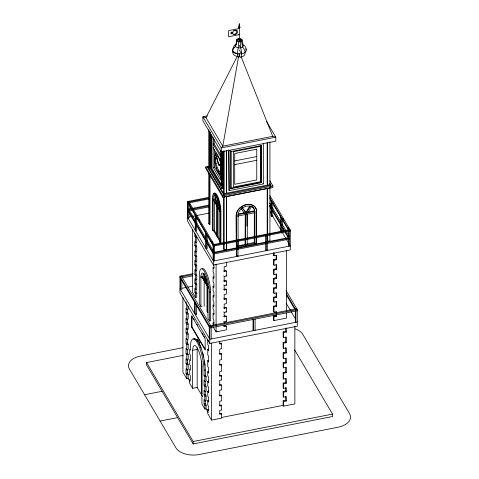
<?xml version="1.0" encoding="UTF-8"?>
<svg xmlns="http://www.w3.org/2000/svg" width="479" height="479" viewBox="0 0 479 479"><rect width="100%" height="100%" fill="white"/><g stroke="black" fill="none" stroke-linecap="round" stroke-linejoin="round"><path stroke-width="0.72" d="M207.012 284.867L207 311.482L207.509 312.338L208 312.242M217.232 206.539L217.221 236.854L218.047 236.692L220.089 240.153M218.047 236.692L218.059 207.12M256.678 243.272L256.51 211.233L256.678 243.272L254.936 243.613L254.936 211.862A8.909 6.886 -30.5 0 0 252.463 207.203L250.721 206.389A8.909 6.886 -30.5 0 0 242.284 208.048L240.542 209.551A8.909 6.886 -30.5 0 0 238.069 215.179L238.069 246.93L237.901 246.643L255.93 243.098M216.652 235.89L216.7 205.635M246.924 226.166L246.948 213.556M247.314 214.173L247.254 244.589L245.362 244.961L245.541 214.52M245.476 245.152L245.08 244.488L245.11 240.033M245.116 238.548L245.26 214.047M273.611 316.158L274 316.823L276.563 316.32L276.167 315.655L273.611 316.158L273.563 319.894L273.958 320.565L286.442 318.104L286.442 312.883M273.958 320.565L274 316.823M197.264 341.252L197.522 339.108L199.438 342.353L199.336 343.868L201.108 348.053M239.35 28.506L239.35 23.95L238.776 27.602L239.35 28.506L239.931 27.375L239.35 23.95L239.009 27.195L239.35 28.506L228.621 30.614L228.621 36.739L239.35 34.632M238.578 56.654L222.789 146.155L221.256 147.927L221.256 151.915L275.808 141.179L275.808 137.192L266.444 121.319M238.835 55.181L239.093 53.714M236.907 40.002L236.123 44.319A7.083 4.724 50.7 0 0 233.584 48.475M198.995 344.437L199.438 342.353M239.35 23.95L239.35 39.152L238.59 41.805L238.285 47.834A7.083 1.557 -80.8 0 0 237.548 56.031A7.083 1.557 -80.8 0 0 239.482 55.929M220.538 171.039C221.537 165.956 220.597 159.794 217.244 155.753L216.67 155.735C214.622 160.621 216.28 167.411 219.508 171.53L220.538 171.039L220.969 172.392M219.675 160.154L220.16 158.759M219.041 202.054L217.514 205.958L218.669 205.731L219.178 204.431M216.568 168.446L217.089 167.159M206.706 279.856L205.593 282.598L204.048 273.539M208.06 286.777L205.874 283.077L206.934 280.484M207.257 115.954L202.892 116.81L221.256 147.927L275.808 137.192L272.725 136.329L222.789 146.155L205.982 117.672L237.327 56.217M248.026 212.688L251.445 206.383L251.726 206.856M250.439 205.916L246.224 213.041L245.913 212.52L249.775 205.982M193.558 339.156L194.57 338.719M216.113 152.633L215.454 153.25C213.868 160.297 215.352 168.788 219.831 174.518L220.639 174.655M240.087 38.709L236.668 40.757L235.614 46.373A7.083 5.473 -30.5 0 0 232.776 50.618L232.662 52.145A7.083 5.473 -30.5 0 0 238.063 56.36M216.718 234.441L214.442 230.591L213.125 230.848L213.125 199.456A10.334 2.718 78.9 0 1 214.101 195.145L214.79 194.971A10.334 2.718 78.9 0 1 218.125 200.617L218.616 200.521L216.951 205L215.287 194.875L214.861 194.977L216.34 203.964M220.885 155.28L214.125 143.832L213.137 144.029L220.645 156.747M230.794 151.125L231.046 151.55L261.336 145.592L261.336 182.685L231.046 188.642L230.794 188.217L261.085 182.259L261.336 182.685M234.722 160.902L256.762 156.567M269.881 180.811L272.91 185.942L272.91 187.439L222.807 197.294L205.766 168.416L205.766 166.926L209.371 166.213M207.676 167.506L207.676 166.65L209.143 166.363M213.137 137.395L213.137 167.411L214.622 167.123L221.005 177.937M211.053 134.318L211.053 168.44L211.796 168.297L221.382 184.535M234.722 164.614L256.762 160.279M210.383 132.426L210.383 168.925L222.058 188.702L222.801 188.558L222.801 151.31M229.082 190.648L228.83 149.999L229.082 190.648L263.336 183.912L263.336 143.688M214.37 195.073L215.287 194.875M207.676 166.65L223.651 193.714L270.527 184.493L271.09 186.301M269.809 195.468L290.268 230.136L290.268 249.93L213.43 265.043L187.612 221.304L187.612 201.509L209.024 197.3M270.527 185.349L223.651 194.57L223.651 193.714M209.137 198.067L188.031 202.222L188.031 218.023L189.025 217.831L189.025 212.221M205.766 166.926L222.807 195.797L272.91 185.942M189.025 202.88L209.155 198.917M213.125 230.848L212.532 229.848L212.532 198.456L213.029 198.354M223.813 197.031L270.527 187.84M213.125 199.456L214.939 199.096L216.298 201.402M213.125 200.515L213.622 200.414L219.945 211.137M188.606 209.113L209.131 205.072M208.796 205.934L188.031 210.018L213.095 252.481M208.796 206.928L189.025 210.82L189.025 204.27M212.532 198.456A12.209 3.215 78.9 0 1 216.472 195.157A12.209 3.215 78.9 0 1 220.406 211.796L220.406 243.188L219.789 242.14L219.789 210.748L220.286 210.652M189.325 216.981L191.48 216.556M192.917 216.274L208.736 213.161M219.789 211.808L220.286 211.712M220.406 211.796L220.903 211.7A12.209 3.215 78.9 0 0 217.987 197.126A12.209 3.215 78.9 0 0 213.556 194.264M238.135 213.993L244.284 212.784L244.619 213.359L240.997 208.437L241.278 208.916M247.685 212.113L254.319 210.814L254.936 211.862M254.936 213.203L254.654 212.73L237.788 216.047L238.069 216.526M208.754 172.877L208.754 223.448L209.251 223.352M208.754 223.448L209.515 224.735L210.012 224.633L210.012 174.805M271.102 200.701L271.102 215.652L271.611 216.514L272.767 216.286L272.767 210.305M212.532 229.848L213.029 229.752M194.869 233.231L194.869 236.081L196.025 235.854L196.755 237.093L196.755 242.146L195.606 242.374L194.869 241.135L194.869 245.619L195.606 246.859L195.606 251.984L196.755 251.756L196.755 246.631L196.025 245.392L196.025 242.404M194.869 236.081L195.606 237.315L196.755 237.093M194.869 245.619L196.025 245.392M195.606 246.859L196.755 246.631M219.789 242.14L220.286 242.045M289.933 229.573L213.095 244.685L213.095 260.492M187.612 201.509L213.43 245.254L290.268 230.136M281.263 232.866L282.418 232.638L289.184 244.104M254.936 243.613L254.289 242.518L246.889 243.973L247.368 244.781M237.506 245.978L245.08 244.488M195.606 251.984L194.869 250.745L194.869 255.517L196.025 255.289L196.755 256.528L196.755 261.438L195.606 261.666L194.869 260.426L194.869 264.767L195.606 266.007L195.606 270.922L196.755 270.695L196.755 265.779L196.025 264.54L196.025 261.648M223.352 197.372L223.352 248.338L224.166 249.721L226.555 249.248L226.555 243.296M214.089 252.289L288.777 237.596L288.777 231.345M214.418 252.852L289.112 238.159L285.364 231.806M194.869 255.517L195.606 256.756L196.755 256.528M214.418 253.852L289.112 239.159L288.777 238.59L288.777 245.601L289.112 246.17L289.112 230.363L269.779 197.605M194.869 264.767L196.025 264.54M195.606 266.007L196.755 265.779M214.077 276.976L213.089 277.167L213.85 278.455L213.85 273.329L213.089 272.042L213.089 267.486L214.077 267.294M273.587 253.169L274 255.816L276.563 255.307L276.563 259.726L274 260.229L273.611 259.558L276.167 259.055L276.563 259.726M286.125 290.669L297.279 309.572L297.279 326.229L209.796 343.437L179.954 292.885L179.954 276.221L193.037 273.647M192.827 274.593L180.433 277.036L180.439 289.496L181.84 289.22L181.84 280.784M195.606 270.922L194.869 269.683L194.869 274.239L196.025 274.012L196.755 275.251L196.755 279.736L195.606 279.964L194.869 278.724L194.869 283.209L195.606 284.448L195.606 289.358L196.755 289.13L196.755 284.221L196.025 282.981L196.025 279.245M182.607 277.814L192.744 275.82M194.869 274.239L195.606 275.479L196.755 275.251M226.417 271.126L226.046 270.509L223.819 270.946L224.184 271.563L226.417 271.126L226.417 276.042L224.184 276.479L223.819 275.856M202.036 306.195L200.881 306.422L200.881 276.802L202.946 276.395A11.113 2.928 78.9 0 1 203.551 273.365M200.881 277.569L202.036 277.341L208.054 287.532M273.611 259.558L273.611 264.546L274 265.21L276.563 264.707L276.563 269.479L274 269.982L273.611 269.312L276.167 268.809L276.563 269.479M194.869 283.209L196.025 282.981M195.606 284.448L196.755 284.221M205.874 283.077L206.784 282.897L207.509 284.131M182.086 288.262L186.433 287.406M187.882 287.125L192.959 286.125M226.417 281.095L226.046 280.472L223.819 280.916L224.184 281.532L226.417 281.095L226.417 285.155L224.184 285.592L223.819 284.969M214.077 295.699L213.089 295.896L213.85 297.184L213.85 292.052L213.089 290.771L213.089 286.28L214.077 286.089M273.611 269.312L273.611 273.868L274 274.539L276.563 274.036L276.563 278.449L274 278.952L273.611 278.281L276.167 277.778L276.563 278.449M195.606 289.358L194.869 288.118L194.869 292.25L196.025 292.022L196.755 293.262L196.755 297.249L195.606 297.477L192.48 292.184L192.48 229.531M194.869 292.25L195.606 293.489L196.755 293.262M210.622 291.885L210.622 320.738L209.467 320.966L209.467 292.112L210.622 291.885A15.765 4.149 78.9 0 0 207.419 275.263A15.765 4.149 78.9 0 0 202.06 268.773M226.417 289.567L226.046 288.945L223.819 289.382L224.184 290.005L226.417 289.567L226.417 294.052L224.184 294.489L224.184 299.399L226.417 298.962L226.417 303.662L224.184 304.099L224.184 308.374L226.417 307.931L226.417 311.991L224.184 312.428L223.819 311.811M273.611 278.281L273.611 283.34L274 284.005L276.563 283.502L276.563 288.059L274 288.562L273.611 287.897L276.167 287.394L276.563 288.059M187.439 309.302L187.439 312.565L188.193 313.841L188.193 318.966L186.792 319.248L186.792 314.116L186.038 312.841L186.038 308.272L186.792 309.554L188.193 309.278L188.193 306.309M214.077 313.356L213.089 313.547L213.85 314.835L213.85 310.422L213.089 309.135L213.089 305.291L214.077 305.099M273.611 287.897L273.611 292.663L274 293.334L276.563 292.831L276.563 297.315L274 297.818L273.611 297.148L276.167 296.645L276.563 297.315M186.038 312.841L187.439 312.565M186.792 314.116L188.193 313.841M196.582 304.351L196.582 314.194L195.175 314.469L195.175 303.225M273.611 297.148L273.611 301.423L274 302.087L276.563 301.584L276.563 306.285L274 306.788L273.611 306.123L276.167 305.614L276.563 306.285M186.792 319.248L186.038 317.966L186.038 322.948L187.439 322.666L188.193 323.948L188.193 329.145L186.792 329.42L186.038 328.145L186.038 332.935L186.792 334.21L186.792 339.551L188.193 339.276L188.193 333.935L187.439 332.66L187.439 328.552M186.038 322.948L186.792 324.223L188.193 323.948M226.417 316.403L226.046 315.787L223.819 316.224L224.184 316.847L226.417 316.403L226.417 321.529L224.184 321.972L223.819 321.349M191.582 327.001L205.168 350.017L205.168 338.91L191.582 315.895L191.582 327.001L191.995 326.918L205.204 349.293M213.089 325.534L213.089 323.02L214.077 322.822M273.611 306.123L273.611 311.53L274 312.2L276.563 311.697L276.563 313.015M296.746 308.662L209.275 325.906L209.287 338.384M179.954 276.221L209.796 326.78L297.279 309.572M297.279 310.781L209.796 327.989L179.954 277.431M186.038 332.935L187.439 332.66M226.417 326.229L226.046 325.612L223.819 326.049L224.184 326.666L226.417 326.229L226.417 329.863L216.095 331.893L213.089 326.792M186.792 334.21L188.193 333.935M186.792 339.551L186.038 338.276L186.038 343.227L187.439 342.946L188.193 344.227L188.193 349.496L186.792 349.772L186.038 348.49L186.038 353.478L186.792 354.753L186.792 359.951L188.193 359.675L188.193 354.478L187.439 353.203L187.439 349.64M297.279 322.026L209.796 339.24L179.954 288.681M186.038 343.227L186.792 344.503L188.193 344.227M182.972 347.682L140.461 356.047A17.711 10.227 0 0 0 129.408 369.022L175.937 447.871A18.418 10.634 0 0 0 199.312 454.505L337.982 427.226A18.537 10.7 0 0 0 349.55 413.64L302.602 334.085A16.292 9.406 0 0 0 294.998 328.869M219.364 343.437L221.262 343.066L221.627 343.683L221.627 348.736L219.729 349.113L219.729 354.382L221.627 354.005L221.627 359.633L219.729 360.004L219.729 365.273L221.627 364.896L221.627 371.165L219.729 371.536L219.729 376.308L221.627 375.931L221.627 379.919L219.729 380.296L219.729 385.559L221.627 385.188L221.627 389.888L219.729 390.259L219.729 396.025L221.627 395.654L221.627 400.851L219.729 401.222L219.729 405.994L221.627 405.623L221.627 410.036L219.729 410.407L219.729 414.323L221.627 413.952L221.627 418.149L211.58 420.125L207.76 413.658L207.76 409.599L208.838 409.389M221.627 343.683L219.729 344.054L219.729 341.311M283.143 331.887L285.783 331.366L286.232 332.133L283.592 332.648L283.143 331.887L283.143 336.869L283.592 337.635L286.232 337.114L286.232 342.665L283.592 343.186L283.143 342.425L285.783 341.904L286.232 342.665M202.521 396.504L197.168 387.433L192.63 388.325L192.63 350.311L197.168 349.419A14.52 3.826 78.9 0 1 197.354 347.664M186.038 353.478L187.439 353.203M208.838 360.418L207.76 360.627L208.652 362.136L208.652 356.37L207.76 354.861L207.76 349.377L208.838 349.167M294.645 349.909L332.528 414.101L332.528 416.52L193.169 443.937L146.568 364.98L146.568 362.561L183.241 355.346M186.792 354.753L188.193 354.478M219.364 353.759L221.262 353.388L221.627 354.005M186.792 359.951L186.038 358.675L186.038 363.321L187.439 363.046L188.193 364.321L188.193 369.662L186.792 369.938L186.038 368.656L186.038 373.345L186.792 374.62L186.792 378.751L188.193 378.476L189.906 381.368M186.038 363.321L186.792 364.597L188.193 364.321M283.143 342.425L283.143 347.622L283.592 348.383L286.232 347.862L286.232 352.987L283.592 353.508L283.143 352.748L285.783 352.227L286.232 352.987M219.364 364.651L221.262 364.279L221.627 364.896M186.038 373.345L187.439 373.069L188.193 374.344L188.193 378.476M205.293 369.926L205.293 375.111L206.096 376.464L206.096 381.158L204.856 381.404L204.856 376.704L204.06 375.356L204.06 370.171L205.293 369.926A21.327 5.616 78.9 0 0 201.102 348.101A21.327 5.616 78.9 0 0 194.019 338.803M186.792 374.62L188.193 374.344M208.838 381.134L207.76 381.344L208.652 382.853L208.652 377.374L207.76 375.865L207.76 371.668L208.838 371.453M283.143 352.748L283.143 358.017L283.592 358.777L286.232 358.256L286.232 362.956L283.592 363.477L283.143 362.711L285.783 362.196L286.232 362.956M204.06 375.356L205.293 375.111M204.856 376.704L206.096 376.464M219.364 375.686L221.262 375.314L221.627 375.931M144.586 394.744L162.1 391.295M283.143 362.711L283.143 367.13L283.592 367.89L286.232 367.369L286.232 372.782L283.592 373.303L283.143 372.536L285.783 372.021L286.232 372.782M204.856 381.404L204.06 380.051L204.06 385.11L205.293 384.865L206.096 386.218L206.096 391.343L204.856 391.588L204.06 390.235L204.06 394.852L204.856 396.205L204.856 400.905L206.096 400.66L206.096 395.959L205.293 394.612L205.293 391.313M204.06 385.11L204.856 386.463L206.096 386.218M219.364 384.942L221.262 384.571L221.627 385.188M208.838 400.366L207.76 400.576L208.652 402.085L208.652 397.516L207.76 396.007L207.76 391.235L208.838 391.026M283.143 372.536L283.143 378.302L283.592 379.069L286.232 378.548L286.232 383.32L283.592 383.835L283.143 383.074L285.783 382.553L286.232 383.32M204.06 394.852L205.293 394.612M204.856 396.205L206.096 395.959M219.364 395.409L221.262 395.037L221.627 395.654M204.856 400.905L204.06 399.552L204.06 403.989L205.293 403.749L206.096 405.096L206.096 408.803L208.149 412.287M283.143 383.074L283.143 387.559L283.592 388.319L286.232 387.804L286.232 391.72L283.592 392.235L283.143 391.475L285.783 390.954L286.232 391.72M204.06 403.989L204.856 405.342L206.096 405.096M219.364 405.378L221.262 405L221.627 405.623M192.63 350.311A14.52 3.826 78.9 0 1 196.156 346.377L198.378 350.137A14.52 3.826 78.9 0 1 201.91 366.034L201.91 404.054L204.856 409.042L206.096 408.803M160.118 421.065L177.631 417.616M283.143 391.475L283.143 396.39L283.592 397.151L286.232 396.63L286.232 401.043L283.592 401.564L283.143 400.803L285.783 400.282L286.232 401.043M219.364 413.706L221.262 413.329L221.627 413.952M221.262 417.532L283.143 405.36L283.592 406.12L294.86 403.905L294.86 326.163M146.568 362.561L193.169 441.518L332.528 414.101M245.978 48.732A7.005 4.042 0 0 1 241.608 53.864L236.261 53.666A7.005 4.042 0 0 1 234.081 47.373M237.039 39.284L239.35 39.152L241.943 39.721M215.364 163.513L216.227 163.656M205.982 117.672L202.892 116.81L202.892 120.798L221.256 151.915M241.224 56.666A7.083 4.724 50.7 0 0 243.152 47.625L242.524 46.954L241.584 41.14L238.44 38.679A2.832 1.635 0 0 0 237.482 41.463A2.832 1.635 0 0 0 242.134 40.547A2.832 1.635 0 0 0 238.44 38.679L240.236 41.727L240.853 48.619A7.083 1.862 78.9 0 1 241.518 55.941A7.083 1.862 78.9 0 1 239.506 56.462M232.722 51.343L237.476 53.905M195.989 339.222L197.588 340.898L197.522 339.108M242.117 207.593L245.913 212.52M246.224 213.041L242.003 207.575L242.284 208.048M239.35 50.038L241.632 53.899M261.336 145.592L261.085 145.167L261.085 182.259M269.767 183.206L270.527 184.493M263.079 183.481L263.336 183.912M282.796 218.328L283.544 219.604M288.059 227.244L288.807 228.513M289.933 230.423L290.268 230.992L213.43 246.11L187.612 202.366M269.994 198.827L288.406 230.016M269.809 203.264L271.33 205.838M272.467 207.766L280.82 221.927M282.341 224.495L289.178 236.081M269.791 205.425L284.604 230.519M269.791 206.419L288.4 237.949M270.042 211.67L271.521 214.173M272.258 215.424L280.838 229.968M289.933 245.374L290.268 245.943L213.43 261.061L187.612 217.316M213.137 147.736L220.645 160.459M214.778 157.322L215.778 159.01M214.778 157.765L215.784 159.465M266.983 249.888L267.318 250.457L267.318 235.506M213.137 167.411L220.645 180.134L220.645 150.855M286.328 293.663L295.878 309.847L295.878 322.307L295.339 321.397L295.339 310.404M286.28 294.801L294.603 308.901M211.053 168.44L221.376 185.93L221.376 151.065M238.069 215.179L237.788 214.7L254.654 211.383L254.654 212.73M256.469 210.479A10.724 8.287 -30.5 0 0 245.913 204.569A10.724 8.287 -30.5 0 0 236.207 215.227L236.375 239.877M207.173 166.65L224.214 195.522M224.394 196.917L224.166 196.534L224.166 242.332M286.167 303.201L290.322 310.242M291.076 311.524L295.609 319.206M218.669 205.731L220.059 208.078M219.939 210.065L213.622 199.354L213.622 200.414M236.375 247.266L236.207 241.811M237.674 255.66L238.003 256.223L238.003 241.272M226.555 249.248L226.357 196.115M213.622 230.752L219.945 241.47M224.549 249.272L224.747 249.607M188.606 201.318L214.418 245.056L214.418 260.863M189.385 203.491L190.109 204.719M198.953 219.699L199.689 220.951M211.904 241.65L212.634 242.883M189.025 209.82L195.857 221.406M196.618 222.687L205.731 238.135M206.874 240.063L213.329 251.002M188.031 211.011L213.095 253.481M226.046 275.419L226.417 276.042M226.046 284.532L226.417 285.155M213.089 267.486L213.85 268.773L213.85 264.749M226.417 298.962L226.046 298.345L223.819 298.782L224.184 299.399M226.417 307.931L226.046 307.314L223.819 307.752L224.184 308.374M213.089 286.28L213.85 287.568L213.85 283.227L213.089 281.939L213.089 277.167M226.046 311.374L226.417 311.991M202.946 276.395L205.12 280.077M226.046 320.912L226.417 321.529M213.089 305.291L213.85 306.578L213.85 301.878L213.089 300.59L213.089 295.896M213.089 323.02L213.85 324.307L213.85 320.104L213.089 318.816L213.089 313.547M216.724 331.079L217.089 331.696M200.881 306.422L199.312 303.764L199.312 274.91A15.765 4.149 78.9 0 1 204.389 271.407A15.765 4.149 78.9 0 1 209.467 292.112M209.467 320.966L207.994 318.475L208 286.346M181.361 275.946L211.197 326.504L211.197 338.964M196.019 313.242L196.582 314.194M208.652 341.204L207.76 339.689L207.76 344.461L208.652 345.97L208.652 350.885L207.76 349.377M193.504 318.373L194.258 319.649M196.899 324.121L197.653 325.403M202.186 333.073L203.318 334.995M204.072 336.27L204.826 337.551M221.262 379.302L221.627 379.919M207.76 371.668L208.652 373.177L208.652 367.974L207.76 366.465L207.76 360.627M207.76 391.235L208.652 392.744L208.652 387.481L207.76 385.972L207.76 381.344M207.76 409.599L208.652 411.108L208.652 406.569L207.76 405.06L207.76 400.576M192.63 388.325L189.69 383.35L189.69 379.362L190.391 380.548L190.391 375.728L189.69 374.542L189.69 368.992L190.391 370.171L190.391 365.663L189.69 364.477L189.69 359.495L190.391 360.681L190.391 355.28L189.69 354.095L189.69 349.041L190.391 350.221L190.391 345.874A21.327 5.616 78.9 0 1 197.426 342.85A21.327 5.616 78.9 0 1 204.06 370.171M186.792 378.751L182.906 372.159L182.906 297.411M239.159 45.319L240.602 47.78M241.009 56.42L272.725 136.329M239.35 39.152L240.236 41.727M215.281 153.759L216.137 156.513M202.653 352.927L203.629 356.945M218.125 200.617L218.813 203.126A10.334 2.718 78.9 0 1 219.789 210.748M220.526 159.89L221.041 162.004M242.075 40.374L243.027 44.936L243.757 45.212A7.083 5.473 -30.5 0 1 246.014 49.738M205.515 276.132L206.467 281.712M203.844 273.569L205.299 282.101L202.036 276.575L202.036 277.341M216.736 153.322L217.149 155.753M219.669 171.536L220.184 174.578M216.879 196.803L217.951 203.312M204.413 361.07L204.988 365.267M273.97 252.517L274 255.816M286.442 250.23L286.442 311.392M286.232 327.828L286.232 332.133M285.783 328.498L285.783 331.366M285.783 337.042L285.783 341.904M285.783 347.832L285.783 352.227M285.783 358.166L285.783 362.196M285.783 367.285L285.783 372.021M285.783 378.464L285.783 382.553M285.783 387.691L285.783 390.954M285.783 396.606L285.783 400.282M283.592 332.648L283.592 337.635M283.592 343.186L283.592 348.383M283.592 353.508L283.592 358.777M283.592 363.477L283.592 367.89M283.592 373.303L283.592 379.069M283.592 383.835L283.592 388.319M283.592 392.235L283.592 397.151M283.592 401.564L283.592 406.12M283.143 400.803L283.143 405.36M282.418 219.933L282.418 225.166M282.418 227.411L282.418 232.638M281.263 217.915L281.263 231.375M280.784 217.107L280.784 231.309M276.563 314.338L276.563 316.32M276.167 255.379L276.167 259.055M276.167 264.719L276.167 268.809M276.167 274.102L276.167 277.778M276.167 283.484L276.167 287.394M276.167 292.909L276.167 296.645M276.167 301.59L276.167 305.614M276.167 311.691L276.167 313.009M276.167 314.332L276.167 315.655M274 260.229L274 265.21M274 269.982L274 274.539M274 278.952L274 284.005M274 288.562L274 293.334M274 297.818L274 302.087M274 306.788L274 312.2M273.611 253.163L273.611 255.145M272.767 202.084L272.767 208.808M271.611 201.563L271.611 216.514M269.922 141.856L269.922 184.996M269.922 187.223L269.922 233.333M269.922 234.824L269.922 240.769L267.414 241.266L267.414 188.463M267.414 142.353L267.414 185.487M267.186 142.712L267.186 184.361M267.186 188.822L267.186 234.189M255.103 319.074L255.103 330.324M254.289 212.107L254.289 236.584M254.289 238.069L254.289 242.518M253.535 319.385L253.535 330.636L253.02 329.762L253.02 319.212M239.35 53.744L239.35 56.732M236.207 215.227L236.207 240.332M231.046 151.55L231.046 188.642M230.812 150.771L230.812 188.355M226.555 150.334L226.555 192.726M226.555 196.444L226.555 241.811M226.417 261.923L226.417 266.216L224.184 266.653L224.184 271.563M226.357 150.747L226.357 192.396M224.166 150.813L224.166 193.3M224.166 243.811L224.166 249.721M224.184 276.479L224.184 281.532M224.184 285.592L224.184 290.005M224.184 312.428L224.184 316.847M224.184 321.972L224.184 323.313M224.184 325.325L224.184 326.666M223.352 150.921L223.352 192.666M222.807 195.797L222.807 197.294M222.058 151.46L222.058 188.702M220.903 211.7L220.903 243.093M218.52 156.034L218.52 157.292M218.448 170.326L218.448 172.865M218.298 170.093L218.298 172.62M216.095 264.013L216.095 325.175M216.095 326.672L216.095 331.893M214.622 149.628L214.622 167.123M214.442 201.737L214.442 230.591M214.125 139.407L214.125 143.832M213.43 245.254L213.43 265.043M211.796 135.653L211.796 168.297M211.58 343.096L211.58 420.125M210.012 131.671L210.012 168.117M209.796 326.78L209.796 343.437M209.515 131.072L209.515 168.482M209.515 173.697L209.515 224.735M208.754 129.737L208.754 167.668M207.509 285.706L207.509 312.338M207.179 235.141L207.179 241.871M207.179 243.362L207.179 248.595L206.192 248.793L206.192 233.842M205.719 233.039L205.719 247.99M205.293 381.254L205.293 384.865M205.293 400.785L205.293 403.749M204.856 386.463L204.856 391.588M204.856 405.342L204.856 409.042M204.18 279.85L204.18 306.249M201.809 361.136L201.809 395.295M197.168 349.419L197.168 387.433M196.731 217.442L196.731 224.166M196.731 225.663L196.731 230.896L195.743 231.088L195.743 216.137M196.025 251.882L196.025 255.289M196.025 270.108L196.025 274.012M196.025 289.268L196.025 292.022M195.606 237.315L195.606 242.374M195.606 256.756L195.606 261.666M195.606 275.479L195.606 279.964M195.606 293.489L195.606 297.477M195.264 215.328L195.264 230.279M194.612 302.273L194.612 313.517M193.169 441.518L193.169 443.937M191.995 315.811L191.995 326.918M187.439 319.116L187.439 322.666M187.439 339.413L187.439 342.946M187.439 359.723L187.439 363.046M187.439 369.722L187.439 373.069M186.792 309.554L186.792 304.357L186.038 303.075L186.038 301.704M186.792 324.223L186.792 329.42M186.792 344.503L186.792 349.772M186.792 364.597L186.792 369.938M200.881 276.802A11.113 2.928 78.9 0 1 202.06 273.108L202.773 273.072A11.113 2.928 78.9 0 1 206.102 278.712L206.814 281.161A11.113 2.928 78.9 0 1 207.994 288.855M214.939 199.096A10.334 2.718 78.9 0 1 215.251 196.061M245.793 50.768A7.083 5.473 -30.5 0 1 245.374 51.792M252.343 206.521A8.909 6.886 -30.5 0 1 254.319 210.814M236.375 215.514A10.724 8.287 -30.5 0 1 246.523 204.761A10.724 8.287 -30.5 0 1 256.678 211.514M242.631 44.379A3.952 2.281 0 0 1 241.829 47.427A3.952 2.281 0 0 1 236.5 47.223A3.952 2.281 0 0 1 236.381 44.146M232.159 33.261L232.153 34.027L231.746 33.488L230.854 33.979L231.411 33.051L230.866 32.333L231.752 32.476L232.171 31.782L232.165 32.548L233.159 32.716L232.159 33.261M239.009 34.59L239.698 34.614L239.009 34.59M239.009 39.11L239.698 39.152L239.009 39.11M260.702 146.34L233.548 151.687L233.548 186.996L260.702 181.655L260.702 146.34M256.762 149.197L234.722 153.531L234.722 184.289L256.762 179.954L256.762 149.197M218.753 163.842L217.909 163.195L220.041 165.764L218.753 163.842M266.162 235.734L265.827 235.165L265.827 250.116L266.162 250.685L266.162 235.734M236.77 241.518L236.434 240.949L236.434 255.9L236.77 256.469L236.77 241.518M218.789 165.243L216.484 156.513L218.789 165.243M236.883 30.47A2.617 2.024 -30.5 0 0 233.381 31.159A2.203 1.7 -30.5 0 1 236.087 30.955A2.203 1.7 -30.5 0 1 236.087 33.314A2.203 1.7 -30.5 0 1 233.381 34.177A2.617 2.024 -30.5 0 0 236.883 33.488A2.617 2.024 -30.5 0 0 236.883 30.47M238.949 27.752A0.611 0.353 0 0 0 239.949 27.56A0.611 0.353 0 0 0 239.153 27.153A0.611 0.353 0 0 0 238.949 27.752"/></g></svg>
